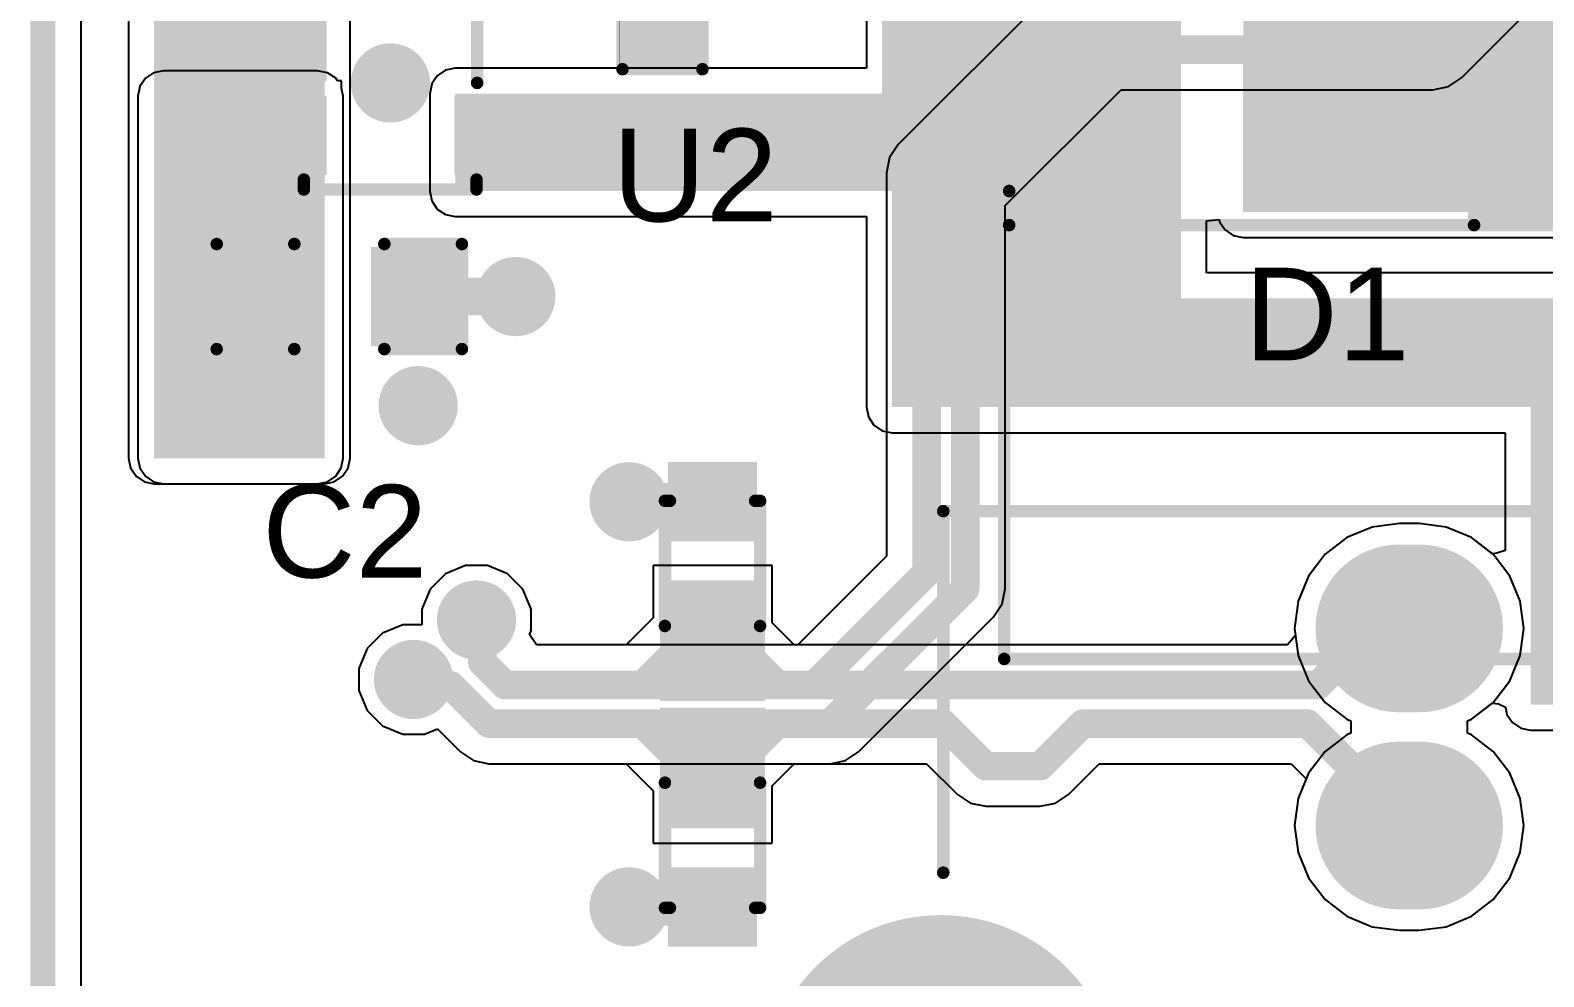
# Model space of a CAD drawing. Header units: inches. Extents: x -3.9 to 67.9, y -8.1 to 62.1.
# Drawn here: x -3.88 to 11.49, y 3.51 to 13.12 of the extents above; entities that cross this region are included whole.
import ezdxf

# ---------------------------------------------------------------- set-up
doc = ezdxf.new("R2010")
doc.units = ezdxf.units.IN
for name, color, linetype in [('Board Outline', 216, 'Continuous'), ('Bottom Layer', 5, 'Continuous'), ('Bottom Overlay', 54, 'Continuous'), ('Bottom Solder', 6, 'Continuous'), ('Multi-Layer', 9, 'Continuous'), ('Pad Holes', 156, 'Continuous'), ('Top Layer', 1, 'Continuous'), ('Top Overlay', 2, 'Continuous'), ('Top Paste', 8, 'Continuous'), ('Top Solder', 216, 'Continuous'), ('Via Holes', 16, 'Continuous')]:
    doc.layers.add(name, color=color, linetype=linetype)
doc.styles.add('Arial', font='', dxfattribs={"height": 0.2})
doc.styles.get('Arial').set_extended_font_data('Arial')

# ---------------------------------------------------------------- blocks, each defined once
blk = doc.blocks.new('SOD_523_18')
at = {"layer": 'Top Layer'}
for points in [[(-0.9, 0.35), (-0.3, 0.35), (-0.3, -0.35), (-0.9, -0.35)], [(0.3, 0.35), (0.9, 0.35), (0.9, -0.35), (0.3, -0.35)]]:
    blk.add_hatch(color=1, dxfattribs=at).paths.add_polyline_path(points)
at = {"layer": 'Top Overlay'}
for points in [[(0.66, 0.356), (1.422, 0.356), (1.422, 0.533), (0.66, 0.533)], [(0.94, -0.381), (1.422, -0.381), (1.422, 0.381), (0.94, 0.381)], [(0.66, -0.533), (1.422, -0.533), (1.422, -0.356), (0.66, -0.356)]]:
    blk.add_hatch(color=2, dxfattribs=at).paths.add_polyline_path(points)
at = {"layer": 'Top Paste'}
for points in [[(-0.9, 0.35), (-0.3, 0.35), (-0.3, -0.35), (-0.9, -0.35)], [(0.3, 0.35), (0.9, 0.35), (0.9, -0.35), (0.3, -0.35)]]:
    blk.add_hatch(color=8, dxfattribs=at).paths.add_polyline_path(points)
at = {"layer": 'Top Solder'}
for points in [[(-1.002, 0.452), (-0.198, 0.452), (-0.198, -0.452), (-1.002, -0.452)], [(0.198, 0.452), (1.002, 0.452), (1.002, -0.452), (0.198, -0.452)]]:
    blk.add_hatch(color=216, dxfattribs=at).paths.add_polyline_path(points)
at = {"layer": 'Top Overlay', "const_width": 0.127}
for points in [[(0.66, 0.483), (-0.61, 0.483)], [(-0.61, 0.432), (-0.61, 0.482)], [(-0.61, -0.482), (-0.61, -0.432)], [(0.66, -0.483), (-0.61, -0.483)]]:
    blk.add_lwpolyline(points, dxfattribs=at)
at = {"layer": 'Top Overlay', "const_width": 0.0635}
for points in [[(-0.641, 0.483, 1), (-0.578, 0.483, 1)], [(-0.641, 0.482, 1), (-0.578, 0.482, 1)], [(-0.641, 0.432, 1), (-0.578, 0.432, 1)], [(0.629, 0.483, 1), (0.692, 0.483, 1)], [(-0.641, -0.432, 1), (-0.578, -0.432, 1)], [(-0.641, -0.482, 1), (-0.578, -0.482, 1)], [(-0.641, -0.483, 1), (-0.578, -0.483, 1)], [(0.629, -0.483, 1), (0.692, -0.483, 1)]]:
    blk.add_lwpolyline(points, format="xyb", close=True, dxfattribs=at)
blk = doc.blocks.new('SOD_523_19')
at = {"layer": 'Top Layer'}
for points in [[(-0.9, 0.35), (-0.3, 0.35), (-0.3, -0.35), (-0.9, -0.35)], [(0.3, 0.35), (0.9, 0.35), (0.9, -0.35), (0.3, -0.35)]]:
    blk.add_hatch(color=1, dxfattribs=at).paths.add_polyline_path(points)
at = {"layer": 'Top Overlay'}
for points in [[(0.661, 0.356), (1.423, 0.356), (1.423, 0.533), (0.661, 0.533)], [(0.94, -0.381), (1.423, -0.381), (1.423, 0.381), (0.94, 0.381)], [(0.661, -0.533), (1.423, -0.533), (1.423, -0.356), (0.661, -0.356)]]:
    blk.add_hatch(color=2, dxfattribs=at).paths.add_polyline_path(points)
at = {"layer": 'Top Paste'}
for points in [[(-0.9, 0.35), (-0.3, 0.35), (-0.3, -0.35), (-0.9, -0.35)], [(0.3, 0.35), (0.9, 0.35), (0.9, -0.35), (0.3, -0.35)]]:
    blk.add_hatch(color=8, dxfattribs=at).paths.add_polyline_path(points)
at = {"layer": 'Top Solder'}
for points in [[(-1.002, 0.452), (-0.198, 0.452), (-0.198, -0.452), (-1.002, -0.452)], [(0.198, 0.452), (1.002, 0.452), (1.002, -0.452), (0.198, -0.452)]]:
    blk.add_hatch(color=216, dxfattribs=at).paths.add_polyline_path(points)
at = {"layer": 'Top Overlay', "const_width": 0.127}
for points in [[(-0.61, 0.483), (0.66, 0.483)], [(-0.61, 0.482), (-0.61, 0.432)], [(-0.61, -0.432), (-0.61, -0.482)], [(-0.61, -0.483), (0.66, -0.483)]]:
    blk.add_lwpolyline(points, dxfattribs=at)
at = {"layer": 'Top Overlay', "const_width": 0.0635}
for points in [[(-0.641, 0.483, 1), (-0.578, 0.483, 1)], [(-0.641, 0.482, 1), (-0.578, 0.482, 1)], [(-0.641, 0.432, 1), (-0.578, 0.432, 1)], [(0.629, 0.483, 1), (0.692, 0.483, 1)], [(-0.641, -0.432, 1), (-0.578, -0.432, 1)], [(-0.641, -0.482, 1), (-0.578, -0.482, 1)], [(-0.641, -0.483, 1), (-0.578, -0.483, 1)], [(0.629, -0.483, 1), (0.692, -0.483, 1)]]:
    blk.add_lwpolyline(points, format="xyb", close=True, dxfattribs=at)
blk = doc.blocks.new('1_3_______OLED_B_30')
at = {"layer": 'Bottom Overlay', "const_width": 0.127}
for points in [[(17.745, 31.643), (-17.755, 31.643)], [(17.745, 31.643), (17.745, -2.057)]]:
    blk.add_lwpolyline(points, dxfattribs=at)
at = {"layer": 'Bottom Overlay', "const_width": 0.0635}
blk.add_lwpolyline([(17.714, 31.643, 1), (17.777, 31.643, 1)], format="xyb", close=True, dxfattribs=at)
blk.add_lwpolyline([(17.714, 31.643, 1), (17.777, 31.643, 1)], format="xyb", close=True, dxfattribs=at)
blk = doc.blocks.new('SOT_23_5_31')
at = {"layer": 'Top Layer'}
for points in [[(-1.85, 1.25), (-0.75, 1.25), (-0.75, 0.65), (-1.85, 0.65)], [(0.75, 1.25), (1.85, 1.25), (1.85, 0.65), (0.75, 0.65)], [(-1.85, 0.3), (-0.75, 0.3), (-0.75, -0.3), (-1.85, -0.3)], [(-1.85, -0.65), (-0.75, -0.65), (-0.75, -1.25), (-1.85, -1.25)], [(0.75, -0.65), (1.85, -0.65), (1.85, -1.25), (0.75, -1.25)]]:
    blk.add_hatch(color=1, dxfattribs=at).paths.add_polyline_path(points)
at = {"layer": 'Top Paste'}
for points in [[(-1.85, 1.25), (-0.75, 1.25), (-0.75, 0.65), (-1.85, 0.65)], [(0.75, 1.25), (1.85, 1.25), (1.85, 0.65), (0.75, 0.65)], [(-1.85, 0.3), (-0.75, 0.3), (-0.75, -0.3), (-1.85, -0.3)], [(-1.85, -0.65), (-0.75, -0.65), (-0.75, -1.25), (-1.85, -1.25)], [(0.75, -0.65), (1.85, -0.65), (1.85, -1.25), (0.75, -1.25)]]:
    blk.add_hatch(color=8, dxfattribs=at).paths.add_polyline_path(points)
at = {"layer": 'Top Solder'}
for points in [[(-1.952, 1.352), (-0.648, 1.352), (-0.648, 0.548), (-1.952, 0.548)], [(0.648, 1.352), (1.952, 1.352), (1.952, 0.548), (0.648, 0.548)], [(-1.952, 0.402), (-0.648, 0.402), (-0.648, -0.402), (-1.952, -0.402)], [(-1.952, -0.548), (-0.648, -0.548), (-0.648, -1.352), (-1.952, -1.352)], [(0.648, -0.548), (1.952, -0.548), (1.952, -1.352), (0.648, -1.352)]]:
    blk.add_hatch(color=216, dxfattribs=at).paths.add_polyline_path(points)
at = {"layer": 'Top Overlay', "const_width": 0.127}
for points in [[(-0.879, 1.499), (0.874, 1.499)], [(-0.879, 1.399), (-0.879, 1.499)], [(0.874, 1.399), (0.874, 1.499)], [(-2.134, 1.067), (-2.007, 0.94)], [(-2.134, 0.813), (-2.134, 1.067)], [(-2.134, 0.813), (-2.007, 0.94)], [(0.88, -0.418), (0.88, 0.44)], [(-0.879, -1.499), (-0.879, -1.399)], [(0.874, -1.499), (0.874, -1.399)], [(-0.879, -1.499), (0.874, -1.499)]]:
    blk.add_lwpolyline(points, dxfattribs=at)
at = {"layer": 'Top Overlay', "const_width": 0.0635}
for points in [[(-0.911, 1.499, 1), (-0.847, 1.499, 1)], [(-0.911, 1.499, 1), (-0.847, 1.499, 1)], [(0.842, 1.499, 1), (0.905, 1.499, 1)], [(0.842, 1.499, 1), (0.905, 1.499, 1)], [(-0.911, 1.399, 1), (-0.847, 1.399, 1)], [(0.842, 1.399, 1), (0.905, 1.399, 1)], [(-2.165, 1.067, 1), (-2.102, 1.067, 1)], [(-2.165, 1.067, 1), (-2.102, 1.067, 1)], [(-2.038, 0.94, 1), (-1.975, 0.94, 1)], [(-2.038, 0.94, 1), (-1.975, 0.94, 1)], [(-2.165, 0.813, 1), (-2.102, 0.813, 1)], [(-2.165, 0.813, 1), (-2.102, 0.813, 1)], [(0.848, 0.44, 1), (0.912, 0.44, 1)], [(0.848, -0.418, 1), (0.912, -0.418, 1)], [(-0.911, -1.399, 1), (-0.847, -1.399, 1)], [(0.842, -1.399, 1), (0.905, -1.399, 1)], [(-0.911, -1.499, 1), (-0.847, -1.499, 1)], [(-0.911, -1.499, 1), (-0.847, -1.499, 1)], [(0.842, -1.499, 1), (0.905, -1.499, 1)], [(0.842, -1.499, 1), (0.905, -1.499, 1)]]:
    blk.add_lwpolyline(points, format="xyb", close=True, dxfattribs=at)
blk = doc.blocks.new('R___0402_36')
at = {"layer": 'Top Layer'}
for points in [[(-0.699, -0.318), (-0.699, 0.317), (-0.241, 0.317), (-0.241, -0.318)], [(0.241, -0.318), (0.241, 0.317), (0.699, 0.317), (0.699, -0.318)]]:
    blk.add_hatch(color=1, dxfattribs=at).paths.add_polyline_path(points)
at = {"layer": 'Top Paste'}
for points in [[(-0.699, -0.318), (-0.699, 0.317), (-0.241, 0.317), (-0.241, -0.318)], [(0.241, -0.318), (0.241, 0.317), (0.699, 0.317), (0.699, -0.318)]]:
    blk.add_hatch(color=8, dxfattribs=at).paths.add_polyline_path(points)
at = {"layer": 'Top Solder'}
for points in [[(-0.754, -0.373), (-0.754, 0.373), (-0.186, 0.373), (-0.186, -0.373)], [(0.186, -0.373), (0.186, 0.373), (0.754, 0.373), (0.754, -0.373)]]:
    blk.add_hatch(color=216, dxfattribs=at).paths.add_polyline_path(points)
at = {"layer": 'Top Overlay'}
for points, const_width in [([(0.787, 0.406), (-0.787, 0.406)], 0.127), ([(-0.787, -0.406), (-0.787, 0.406)], 0.127), ([(0.787, -0.406), (0.787, 0.406)], 0.127), ([(0.787, -0.406), (-0.787, -0.406)], 0.127), ([(0.813, -0.432), (-0.813, -0.432)], 0.00323)]:
    blk.add_lwpolyline(points, dxfattribs=dict(at, const_width=const_width))
for points, const_width in [([(-0.819, 0.406, 1), (-0.756, 0.406, 1)], 0.0635), ([(-0.819, 0.406, 1), (-0.756, 0.406, 1)], 0.0635), ([(0.756, 0.406, 1), (0.819, 0.406, 1)], 0.0635), ([(0.756, 0.406, 1), (0.819, 0.406, 1)], 0.0635), ([(-0.819, -0.406, 1), (-0.756, -0.406, 1)], 0.0635), ([(-0.819, -0.406, 1), (-0.756, -0.406, 1)], 0.0635), ([(-0.814, -0.432, 1), (-0.812, -0.432, 1)], 0.00161), ([(0.756, -0.406, 1), (0.819, -0.406, 1)], 0.0635), ([(0.756, -0.406, 1), (0.819, -0.406, 1)], 0.0635), ([(0.812, -0.432, 1), (0.814, -0.432, 1)], 0.00161)]:
    blk.add_lwpolyline(points, format="xyb", close=True, dxfattribs=dict(at, const_width=const_width))
blk = doc.blocks.new('U241_041N_1WR85_5_48')
at = {"layer": 'Bottom Layer'}
h = blk.add_hatch(color=5, dxfattribs=at)
edge = h.paths.add_edge_path()
edge.add_arc((-1.17, 2.355), 0.8, 270, 450)
edge.add_line((-1.17, 3.155), (-1.37, 3.155))
edge.add_arc((-1.37, 2.355), 0.8, 90, 270)
edge.add_line((-1.37, 1.555), (-1.17, 1.555))
h = blk.add_hatch(color=5, dxfattribs=at)
edge = h.paths.add_edge_path()
edge.add_arc((-1.17, 0.355), 0.8, 270, 450)
edge.add_line((-1.17, 1.155), (-1.37, 1.155))
edge.add_arc((-1.37, 0.355), 0.8, 90, 270)
edge.add_line((-1.37, -0.445), (-1.17, -0.445))
h = blk.add_hatch(color=5, dxfattribs=at)
edge = h.paths.add_edge_path()
edge.add_arc((-6.025, -2.355), 1.75, 0, 360)
at = {"layer": 'Bottom Solder'}
h = blk.add_hatch(color=6, dxfattribs=at)
edge = h.paths.add_edge_path()
edge.add_arc((-1.17, 2.355), 0.851, 270, 450)
edge.add_line((-1.17, 3.206), (-1.37, 3.206))
edge.add_arc((-1.37, 2.355), 0.851, 90, 270)
edge.add_line((-1.37, 1.504), (-1.17, 1.504))
h = blk.add_hatch(color=6, dxfattribs=at)
edge = h.paths.add_edge_path()
edge.add_arc((-1.17, 0.355), 0.851, 270, 450)
edge.add_line((-1.17, 1.206), (-1.37, 1.206))
edge.add_arc((-1.37, 0.355), 0.851, 90, 270)
edge.add_line((-1.37, -0.496), (-1.17, -0.496))
h = blk.add_hatch(color=6, dxfattribs=at)
edge = h.paths.add_edge_path()
edge.add_arc((-6.025, -2.355), 1.801, 0, 360)
at = {"layer": 'Multi-Layer'}
h = blk.add_hatch(color=9, dxfattribs=at)
edge = h.paths.add_edge_path()
edge.add_arc((-1.17, 2.355), 0.8, 270, 450)
edge.add_line((-1.17, 3.155), (-1.37, 3.155))
edge.add_arc((-1.37, 2.355), 0.8, 90, 270)
edge.add_line((-1.37, 1.555), (-1.17, 1.555))
h = blk.add_hatch(color=9, dxfattribs=at)
edge = h.paths.add_edge_path()
edge.add_arc((-1.17, 0.355), 0.8, 270, 450)
edge.add_line((-1.17, 1.155), (-1.37, 1.155))
edge.add_arc((-1.37, 0.355), 0.8, 90, 270)
edge.add_line((-1.37, -0.445), (-1.17, -0.445))
h = blk.add_hatch(color=9, dxfattribs=at)
edge = h.paths.add_edge_path()
edge.add_arc((-6.025, -2.355), 1.75, 0, 360)
at = {"layer": 'Pad Holes'}
h = blk.add_hatch(color=7, dxfattribs=at)
edge = h.paths.add_edge_path()
edge.add_arc((-1.244, 2.355), 0.475, 270, 450)
edge.add_line((-1.244, 2.83), (-1.295, 2.83))
edge.add_arc((-1.295, 2.355), 0.475, 90, 270)
edge.add_line((-1.295, 1.88), (-1.244, 1.88))
h = blk.add_hatch(color=7, dxfattribs=at)
edge = h.paths.add_edge_path()
edge.add_arc((-1.244, 0.355), 0.475, 270, 450)
edge.add_line((-1.244, 0.83), (-1.295, 0.83))
edge.add_arc((-1.295, 0.355), 0.475, 90, 270)
edge.add_line((-1.295, -0.12), (-1.244, -0.12))
at = {"layer": 'Top Layer'}
h = blk.add_hatch(color=1, dxfattribs=at)
edge = h.paths.add_edge_path()
edge.add_arc((-1.17, 2.355), 0.8, 270, 450)
edge.add_line((-1.17, 3.155), (-1.37, 3.155))
edge.add_arc((-1.37, 2.355), 0.8, 90, 270)
edge.add_line((-1.37, 1.555), (-1.17, 1.555))
h = blk.add_hatch(color=1, dxfattribs=at)
edge = h.paths.add_edge_path()
edge.add_arc((-1.17, 0.355), 0.8, 270, 450)
edge.add_line((-1.17, 1.155), (-1.37, 1.155))
edge.add_arc((-1.37, 0.355), 0.8, 90, 270)
edge.add_line((-1.37, -0.445), (-1.17, -0.445))
h = blk.add_hatch(color=1, dxfattribs=at)
edge = h.paths.add_edge_path()
edge.add_arc((-6.025, -2.355), 1.75, 0, 360)
at = {"layer": 'Top Solder'}
h = blk.add_hatch(color=216, dxfattribs=at)
edge = h.paths.add_edge_path()
edge.add_arc((-1.17, 2.355), 0.851, 270, 450)
edge.add_line((-1.17, 3.206), (-1.37, 3.206))
edge.add_arc((-1.37, 2.355), 0.851, 90, 270)
edge.add_line((-1.37, 1.504), (-1.17, 1.504))
h = blk.add_hatch(color=216, dxfattribs=at)
edge = h.paths.add_edge_path()
edge.add_arc((-1.17, 0.355), 0.851, 270, 450)
edge.add_line((-1.17, 1.206), (-1.37, 1.206))
edge.add_arc((-1.37, 0.355), 0.851, 90, 270)
edge.add_line((-1.37, -0.496), (-1.17, -0.496))
h = blk.add_hatch(color=216, dxfattribs=at)
edge = h.paths.add_edge_path()
edge.add_arc((-6.025, -2.355), 1.801, 0, 360)
at = {"layer": 'Top Overlay', "const_width": 0.127}
for points in [[(-6, -0.124), (-6, 3.545)], [(-6, 3.545), (5.875, 3.545)]]:
    blk.add_lwpolyline(points, dxfattribs=at)
at = {"layer": 'Top Overlay', "const_width": 0.0635}
for points in [[(-6.032, 3.545, 1), (-5.968, 3.545, 1)], [(-6.032, 3.545, 1), (-5.968, 3.545, 1)], [(-6.032, -0.124, 1), (-5.968, -0.124, 1)]]:
    blk.add_lwpolyline(points, format="xyb", close=True, dxfattribs=at)
blk = doc.blocks.new('SMA_49')
at = {"layer": 'Top Layer'}
for points in [[(-3.25, 0.85), (-0.75, 0.85), (-0.75, -0.85), (-3.25, -0.85)], [(0.75, 0.85), (3.25, 0.85), (3.25, -0.85), (0.75, -0.85)]]:
    blk.add_hatch(color=1, dxfattribs=at).paths.add_polyline_path(points)
at = {"layer": 'Top Overlay'}
for points in [[(-4.445, -1.421), (-3.278, -1.421), (-3.278, 1.422), (-4.445, 1.422)], [(-3.3, 0.924), (-2.596, 0.924), (-2.596, 1.422), (-3.3, 1.422)], [(-3.3, -1.422), (-2.596, -1.422), (-2.596, -0.924), (-3.3, -0.924)]]:
    blk.add_hatch(color=2, dxfattribs=at).paths.add_polyline_path(points)
at = {"layer": 'Top Paste'}
for points in [[(-3.25, 0.85), (-0.75, 0.85), (-0.75, -0.85), (-3.25, -0.85)], [(0.75, 0.85), (3.25, 0.85), (3.25, -0.85), (0.75, -0.85)]]:
    blk.add_hatch(color=8, dxfattribs=at).paths.add_polyline_path(points)
at = {"layer": 'Top Solder'}
for points in [[(-3.352, 0.952), (-0.648, 0.952), (-0.648, -0.952), (-3.352, -0.952)], [(0.648, 0.952), (3.352, 0.952), (3.352, -0.952), (0.648, -0.952)]]:
    blk.add_hatch(color=216, dxfattribs=at).paths.add_polyline_path(points)
at = {"layer": 'Top Overlay', "const_width": 0.127}
for points in [[(2.061, 1.358), (-2.658, 1.358)], [(2.061, 1.358), (2.061, 1.012)], [(2.061, -1.012), (2.061, -1.358)], [(2.061, -1.358), (-2.658, -1.358)]]:
    blk.add_lwpolyline(points, dxfattribs=at)
at = {"layer": 'Top Overlay', "const_width": 0.0635}
for points in [[(-2.69, 1.358, 1), (-2.626, 1.358, 1)], [(2.029, 1.358, 1), (2.093, 1.358, 1)], [(2.029, 1.358, 1), (2.093, 1.358, 1)], [(2.029, 1.012, 1), (2.093, 1.012, 1)], [(2.029, -1.012, 1), (2.093, -1.012, 1)], [(-2.69, -1.358, 1), (-2.626, -1.358, 1)], [(2.029, -1.358, 1), (2.093, -1.358, 1)], [(2.029, -1.358, 1), (2.093, -1.358, 1)]]:
    blk.add_lwpolyline(points, format="xyb", close=True, dxfattribs=at)
blk = doc.blocks.new('C___0603_54')
at = {"layer": 'Top Layer'}
for points in [[(-0.381, 0.445), (-0.381, -0.445), (-1.143, -0.445), (-1.143, 0.445)], [(1.143, 0.445), (1.143, -0.445), (0.381, -0.445), (0.381, 0.445)]]:
    blk.add_hatch(color=1, dxfattribs=at).paths.add_polyline_path(points)
at = {"layer": 'Top Paste'}
for points in [[(-0.381, 0.445), (-0.381, -0.445), (-1.143, -0.445), (-1.143, 0.445)], [(1.143, 0.445), (1.143, -0.445), (0.381, -0.445), (0.381, 0.445)]]:
    blk.add_hatch(color=8, dxfattribs=at).paths.add_polyline_path(points)
at = {"layer": 'Top Solder'}
for points in [[(-0.321, 0.504), (-0.321, -0.504), (-1.203, -0.504), (-1.203, 0.504)], [(1.203, 0.504), (1.203, -0.504), (0.321, -0.504), (0.321, 0.504)]]:
    blk.add_hatch(color=216, dxfattribs=at).paths.add_polyline_path(points)
at = {"layer": 'Top Overlay', "const_width": 0.127}
for points in [[(-0.457, 0.533), (-1.245, 0.533)], [(-1.245, 0.533), (-1.245, -0.533)], [(1.245, 0.533), (0.457, 0.533)], [(1.245, 0.533), (1.245, -0.533)], [(-0.457, -0.533), (-1.245, -0.533)], [(1.245, -0.533), (0.457, -0.533)]]:
    blk.add_lwpolyline(points, dxfattribs=at)
at = {"layer": 'Top Overlay', "const_width": 0.0635}
for points in [[(-1.276, 0.533, 1), (-1.213, 0.533, 1)], [(-1.276, 0.533, 1), (-1.213, 0.533, 1)], [(-0.489, 0.533, 1), (-0.425, 0.533, 1)], [(0.425, 0.533, 1), (0.489, 0.533, 1)], [(1.213, 0.533, 1), (1.276, 0.533, 1)], [(1.213, 0.533, 1), (1.276, 0.533, 1)], [(-1.276, -0.533, 1), (-1.213, -0.533, 1)], [(-1.276, -0.533, 1), (-1.213, -0.533, 1)], [(-0.489, -0.533, 1), (-0.425, -0.533, 1)], [(0.425, -0.533, 1), (0.489, -0.533, 1)], [(1.213, -0.533, 1), (1.276, -0.533, 1)], [(1.213, -0.533, 1), (1.276, -0.533, 1)]]:
    blk.add_lwpolyline(points, format="xyb", close=True, dxfattribs=at)

msp = doc.modelspace()

# ---------------------------------------------------------------- hatches: boundary and pattern name
at = {"layer": 'Bottom Layer'}
msp.add_hatch(color=5, dxfattribs=at).paths.add_polyline_path([(-2.62, 8.776), (-0.89, 8.776), (-0.89, 17.345), (-2.62, 17.345)])
h = msp.add_hatch(color=5, dxfattribs=at)
edge = h.paths.add_edge_path()
edge.add_arc((-0.221, 12.584), 0.3, 0, 360)
h = msp.add_hatch(color=5, dxfattribs=at)
edge = h.paths.add_edge_path()
edge.add_arc((1.051, 10.416), 0.3, 0, 360)
h = msp.add_hatch(color=5, dxfattribs=at)
edge = h.paths.add_edge_path()
edge.add_arc((-2.163, 9.34), 0.3, 0, 360)
h = msp.add_hatch(color=5, dxfattribs=at)
edge = h.paths.add_edge_path()
edge.add_arc((-1.327, 9.34), 0.3, 0, 360)
h = msp.add_hatch(color=5, dxfattribs=at)
edge = h.paths.add_edge_path()
edge.add_arc((0.06, 9.309), 0.3, 0, 360)
h = msp.add_hatch(color=5, dxfattribs=at)
edge = h.paths.add_edge_path()
edge.add_arc((2.201, 8.334), 0.3, 0, 360)
h = msp.add_hatch(color=5, dxfattribs=at)
edge = h.paths.add_edge_path()
edge.add_arc((0.652, 7.134), 0.3, 0, 360)
h = msp.add_hatch(color=5, dxfattribs=at)
edge = h.paths.add_edge_path()
edge.add_arc((0.013, 6.531), 0.3, 0, 360)
h = msp.add_hatch(color=5, dxfattribs=at)
edge = h.paths.add_edge_path()
edge.add_arc((2.201, 4.223), 0.3, 0, 360)
at = {"layer": 'Bottom Solder'}
h = msp.add_hatch(color=6, dxfattribs=at)
edge = h.paths.add_edge_path()
edge.add_arc((-0.221, 12.584), 0.402, 0, 360)
h = msp.add_hatch(color=6, dxfattribs=at)
edge = h.paths.add_edge_path()
edge.add_arc((1.051, 10.416), 0.402, 0, 360)
h = msp.add_hatch(color=6, dxfattribs=at)
edge = h.paths.add_edge_path()
edge.add_arc((-2.163, 9.34), 0.402, 0, 360)
h = msp.add_hatch(color=6, dxfattribs=at)
edge = h.paths.add_edge_path()
edge.add_arc((-1.327, 9.34), 0.402, 0, 360)
h = msp.add_hatch(color=6, dxfattribs=at)
edge = h.paths.add_edge_path()
edge.add_arc((0.06, 9.309), 0.402, 0, 360)
h = msp.add_hatch(color=6, dxfattribs=at)
edge = h.paths.add_edge_path()
edge.add_arc((2.201, 8.334), 0.402, 0, 360)
h = msp.add_hatch(color=6, dxfattribs=at)
edge = h.paths.add_edge_path()
edge.add_arc((0.652, 7.134), 0.402, 0, 360)
h = msp.add_hatch(color=6, dxfattribs=at)
edge = h.paths.add_edge_path()
edge.add_arc((0.013, 6.531), 0.402, 0, 360)
h = msp.add_hatch(color=6, dxfattribs=at)
edge = h.paths.add_edge_path()
edge.add_arc((2.201, 4.223), 0.402, 0, 360)
at = {"layer": 'Top Layer'}
for points in [[(4.87, 9.294), (7.803, 9.294), (7.803, 15.268), (4.87, 15.268)], [(4.87, 11.487), (7.803, 11.487), (7.803, 15.268), (4.87, 15.268)], [(11.37, 15.268), (8.436, 15.268), (8.436, 11.487), (11.37, 11.487)], [(8.433, 11.275), (19.551, 11.275), (19.551, 12.82), (8.433, 12.82)], [(-2.525, 8.776), (-0.96, 8.776), (-0.96, 12.448), (-2.525, 12.448)], [(0.437, 11.487), (7.79, 11.487), (7.79, 12.474), (0.437, 12.474)], [(4.87, 9.294), (13.87, 9.294), (13.87, 10.399), (4.87, 10.399)], [(11.351, 6.276), (13.87, 6.276), (13.87, 10.399), (11.351, 10.399)]]:
    msp.add_hatch(color=1, dxfattribs=at).paths.add_polyline_path(points)
h = msp.add_hatch(color=1, dxfattribs=at)
edge = h.paths.add_edge_path()
edge.add_arc((-0.221, 12.584), 0.3, 0, 360)
h = msp.add_hatch(color=1, dxfattribs=at)
edge = h.paths.add_edge_path()
edge.add_arc((1.051, 10.416), 0.3, 0, 360)
h = msp.add_hatch(color=1, dxfattribs=at)
edge = h.paths.add_edge_path()
edge.add_arc((-2.163, 9.34), 0.3, 0, 360)
h = msp.add_hatch(color=1, dxfattribs=at)
edge = h.paths.add_edge_path()
edge.add_arc((-1.327, 9.34), 0.3, 0, 360)
h = msp.add_hatch(color=1, dxfattribs=at)
edge = h.paths.add_edge_path()
edge.add_arc((0.06, 9.309), 0.3, 0, 360)
h = msp.add_hatch(color=1, dxfattribs=at)
edge = h.paths.add_edge_path()
edge.add_arc((2.201, 8.334), 0.3, 0, 360)
h = msp.add_hatch(color=1, dxfattribs=at)
edge = h.paths.add_edge_path()
edge.add_arc((0.652, 7.134), 0.3, 0, 360)
h = msp.add_hatch(color=1, dxfattribs=at)
edge = h.paths.add_edge_path()
edge.add_arc((0.013, 6.531), 0.3, 0, 360)
h = msp.add_hatch(color=1, dxfattribs=at)
edge = h.paths.add_edge_path()
edge.add_arc((2.201, 4.223), 0.3, 0, 360)
at = {"layer": 'Top Solder'}
h = msp.add_hatch(color=216, dxfattribs=at)
edge = h.paths.add_edge_path()
edge.add_arc((-0.221, 12.584), 0.402, 0, 360)
h = msp.add_hatch(color=216, dxfattribs=at)
edge = h.paths.add_edge_path()
edge.add_arc((1.051, 10.416), 0.402, 0, 360)
h = msp.add_hatch(color=216, dxfattribs=at)
edge = h.paths.add_edge_path()
edge.add_arc((-2.163, 9.34), 0.402, 0, 360)
h = msp.add_hatch(color=216, dxfattribs=at)
edge = h.paths.add_edge_path()
edge.add_arc((-1.327, 9.34), 0.402, 0, 360)
h = msp.add_hatch(color=216, dxfattribs=at)
edge = h.paths.add_edge_path()
edge.add_arc((0.06, 9.309), 0.402, 0, 360)
h = msp.add_hatch(color=216, dxfattribs=at)
edge = h.paths.add_edge_path()
edge.add_arc((2.201, 8.334), 0.402, 0, 360)
h = msp.add_hatch(color=216, dxfattribs=at)
edge = h.paths.add_edge_path()
edge.add_arc((0.652, 7.134), 0.402, 0, 360)
h = msp.add_hatch(color=216, dxfattribs=at)
edge = h.paths.add_edge_path()
edge.add_arc((0.013, 6.531), 0.402, 0, 360)
h = msp.add_hatch(color=216, dxfattribs=at)
edge = h.paths.add_edge_path()
edge.add_arc((2.201, 4.223), 0.402, 0, 360)
at = {"layer": 'Via Holes'}
h = msp.add_hatch(color=7, dxfattribs=at)
edge = h.paths.add_edge_path()
edge.add_arc((-0.221, 12.584), 0.15, 0, 360)
h = msp.add_hatch(color=7, dxfattribs=at)
edge = h.paths.add_edge_path()
edge.add_arc((1.051, 10.416), 0.15, 0, 360)
h = msp.add_hatch(color=7, dxfattribs=at)
edge = h.paths.add_edge_path()
edge.add_arc((-2.163, 9.34), 0.15, 0, 360)
h = msp.add_hatch(color=7, dxfattribs=at)
edge = h.paths.add_edge_path()
edge.add_arc((-1.327, 9.34), 0.15, 0, 360)
h = msp.add_hatch(color=7, dxfattribs=at)
edge = h.paths.add_edge_path()
edge.add_arc((0.06, 9.309), 0.15, 0, 360)
h = msp.add_hatch(color=7, dxfattribs=at)
edge = h.paths.add_edge_path()
edge.add_arc((2.201, 8.334), 0.15, 0, 360)
h = msp.add_hatch(color=7, dxfattribs=at)
edge = h.paths.add_edge_path()
edge.add_arc((0.652, 7.134), 0.15, 0, 360)
h = msp.add_hatch(color=7, dxfattribs=at)
edge = h.paths.add_edge_path()
edge.add_arc((0.013, 6.531), 0.15, 0, 360)
h = msp.add_hatch(color=7, dxfattribs=at)
edge = h.paths.add_edge_path()
edge.add_arc((2.201, 4.223), 0.15, 0, 360)

# ---------------------------------------------------------------- linework, layer by layer
at = {"layer": 'Board Outline', "const_width": 0.254}
msp.add_lwpolyline([(-3.75, -1.602), (-3.75, 46.403)], dxfattribs=at)
at = {"layer": 'Bottom Layer'}
for p, q in [((-3.362, -1.602), (-3.362, 46.403)), ((-2.879, 17.345), (-2.879, 8.776)), ((-0.631, 8.776), (-0.631, 16.326)), ((10.649, 12.635), (12.008, 13.993)), ((6.577, 13.601), (4.934, 11.958)), ((10.517, 12.546), (10.649, 12.635)), ((6.02, 11.339), (7.196, 12.515)), ((7.196, 12.515), (10.361, 12.515)), ((10.361, 12.515), (10.517, 12.546)), ((10.361, 12.515), (10.361, 12.515)), ((4.934, 11.958), (4.846, 11.826)), ((4.846, 11.826), (4.815, 11.67)), ((4.815, 11.67), (4.815, 11.67)), ((4.815, 11.67), (4.815, 7.783)), ((6.02, 7.452), (6.02, 11.339)), ((-2.879, 8.776), (-2.859, 8.677)), ((-0.651, 8.677), (-0.631, 8.776)), ((-2.859, 8.677), (-2.803, 8.593)), ((-0.707, 8.593), (-0.651, 8.677)), ((-2.803, 8.593), (-2.719, 8.537)), ((-2.719, 8.537), (-2.62, 8.517)), ((-2.62, 8.517), (-0.89, 8.517)), ((-0.89, 8.517), (-0.791, 8.537)), ((-0.791, 8.537), (-0.707, 8.593)), ((9.745, 8.076), (9.488, 7.97)), ((10.02, 8.112), (9.745, 8.076)), ((10.22, 8.112), (10.02, 8.112)), ((10.495, 8.076), (10.22, 8.112)), ((10.751, 7.97), (10.495, 8.076)), ((9.488, 7.97), (9.268, 7.801)), ((10.972, 7.801), (10.751, 7.97)), ((0.542, 7.688), (0.339, 7.604)), ((0.763, 7.688), (0.542, 7.688)), ((0.966, 7.604), (0.763, 7.688)), ((4.815, 7.783), (3.913, 6.881)), ((9.268, 7.801), (9.099, 7.58)), ((11.141, 7.58), (10.972, 7.801)), ((0.339, 7.604), (0.183, 7.448)), ((1.122, 7.448), (0.966, 7.604)), ((9.099, 7.58), (8.993, 7.324)), ((11.247, 7.324), (11.141, 7.58)), ((0.183, 7.448), (0.098, 7.245)), ((1.206, 7.245), (1.122, 7.448)), ((5.989, 7.297), (6.02, 7.452)), ((6.02, 7.452), (6.02, 7.452)), ((0.098, 7.245), (0.098, 7.085)), ((1.206, 7.024), (1.206, 7.245)), ((5.901, 7.165), (5.989, 7.297)), ((8.993, 7.324), (8.957, 7.049)), ((11.283, 7.049), (11.247, 7.324)), ((-0.097, 7.085), (-0.301, 7)), ((0.098, 7.085), (-0.097, 7.085)), ((4.531, 5.795), (5.901, 7.165)), ((5.901, 7.165), (5.901, 7.165)), ((-0.301, 7), (-0.457, 6.844)), ((1.191, 6.987), (1.206, 7.024)), ((1.261, 6.881), (1.191, 6.987)), ((8.957, 7.049), (8.993, 6.774)), ((11.247, 6.774), (11.283, 7.049)), ((-0.457, 6.844), (-0.541, 6.641)), ((3.913, 6.881), (1.261, 6.881)), ((8.993, 6.774), (9.099, 6.517)), ((11.141, 6.517), (11.247, 6.774)), ((-0.541, 6.641), (-0.541, 6.42)), ((9.099, 6.517), (9.268, 6.297)), ((10.972, 6.297), (11.141, 6.517)), ((-0.541, 6.42), (-0.457, 6.217)), ((-0.457, 6.217), (-0.301, 6.061)), ((9.268, 6.297), (9.488, 6.128)), ((10.751, 6.128), (10.972, 6.297)), ((-0.301, 6.061), (-0.097, 5.977)), ((0.123, 5.977), (0.255, 6.031)), ((0.255, 6.031), (0.491, 5.795)), ((9.488, 6.128), (9.527, 6.112)), ((9.527, 6.112), (9.527, 5.985)), ((10.713, 6.112), (10.751, 6.128)), ((10.713, 5.985), (10.713, 6.112)), ((-0.097, 5.977), (0.123, 5.977)), ((9.488, 5.97), (9.268, 5.801)), ((9.527, 5.985), (9.488, 5.97)), ((10.751, 5.97), (10.713, 5.985)), ((10.972, 5.801), (10.751, 5.97)), ((0.491, 5.795), (0.491, 5.795)), ((0.491, 5.795), (0.623, 5.707)), ((0.623, 5.707), (0.779, 5.676)), ((4.243, 5.676), (4.399, 5.707)), ((4.399, 5.707), (4.531, 5.795)), ((9.268, 5.801), (9.099, 5.58)), ((11.141, 5.58), (10.972, 5.801)), ((0.779, 5.676), (0.779, 5.676)), ((0.779, 5.676), (4.243, 5.676)), ((4.243, 5.676), (4.243, 5.676)), ((9.099, 5.58), (8.993, 5.324)), ((11.247, 5.324), (11.141, 5.58)), ((8.993, 5.324), (8.957, 5.049)), ((11.283, 5.049), (11.247, 5.324)), ((8.957, 5.049), (8.993, 4.774)), ((11.247, 4.774), (11.283, 5.049)), ((8.993, 4.774), (9.099, 4.517)), ((11.141, 4.517), (11.247, 4.774)), ((9.099, 4.517), (9.268, 4.297)), ((10.972, 4.297), (11.141, 4.517)), ((9.268, 4.297), (9.488, 4.128)), ((10.751, 4.128), (10.972, 4.297)), ((9.488, 4.128), (9.745, 4.022)), ((9.745, 4.022), (10.02, 3.986)), ((10.22, 3.986), (10.495, 4.022)), ((10.495, 4.022), (10.751, 4.128)), ((10.02, 3.986), (10.22, 3.986))]:
    msp.add_line(p, q, dxfattribs=at)
at = {"layer": 'Bottom Layer', "const_width": 0.29}
for points in [[(10.361, 12.922), (11.72, 14.281)], [(5.221, 11.67), (6.865, 13.314)], [(5.613, 11.508), (7.027, 12.922)], [(7.027, 12.922), (10.361, 12.922)], [(5.221, 7.615), (5.221, 11.67)], [(5.613, 7.452), (5.613, 11.508)], [(4.081, 6.474), (5.221, 7.615)], [(4.243, 6.083), (5.613, 7.452)], [(0.652, 7.134), (0.712, 7.075)], [(0.712, 6.704), (0.712, 7.075)], [(0.712, 6.704), (0.941, 6.474)], [(0.013, 6.531), (0.072, 6.471)], [(0.072, 6.471), (0.39, 6.471)], [(0.39, 6.471), (0.779, 6.083)], [(0.941, 6.474), (4.081, 6.474)], [(0.779, 6.083), (4.243, 6.083)]]:
    msp.add_lwpolyline(points, dxfattribs=at)
at = {"layer": 'Bottom Layer', "const_width": 0.145}
for points in [[(6.955, 12.922, 1), (7.1, 12.922, 1)], [(6.955, 12.922, 1), (7.1, 12.922, 1)], [(10.289, 12.922, 1), (10.434, 12.922, 1)], [(10.289, 12.922, 1), (10.434, 12.922, 1)], [(5.149, 11.67, 1), (5.294, 11.67, 1)], [(5.149, 11.67, 1), (5.294, 11.67, 1)], [(5.54, 11.508, 1), (5.685, 11.508, 1)], [(5.54, 11.508, 1), (5.685, 11.508, 1)], [(5.149, 7.615, 1), (5.294, 7.615, 1)], [(5.149, 7.615, 1), (5.294, 7.615, 1)], [(5.54, 7.452, 1), (5.685, 7.452, 1)], [(5.54, 7.452, 1), (5.685, 7.452, 1)], [(0.58, 7.134, 1), (0.725, 7.134, 1)], [(0.639, 7.075, 1), (0.784, 7.075, 1)], [(0.639, 7.075, 1), (0.784, 7.075, 1)], [(0.639, 6.704, 1), (0.784, 6.704, 1)], [(0.639, 6.704, 1), (0.784, 6.704, 1)], [(-0.06, 6.531, 1), (0.085, 6.531, 1)], [(0, 6.471, 1), (0.145, 6.471, 1)], [(0, 6.471, 1), (0.145, 6.471, 1)], [(0.318, 6.471, 1), (0.463, 6.471, 1)], [(0.318, 6.471, 1), (0.463, 6.471, 1)], [(0.868, 6.474, 1), (1.013, 6.474, 1)], [(0.868, 6.474, 1), (1.013, 6.474, 1)], [(4.009, 6.474, 1), (4.154, 6.474, 1)], [(4.009, 6.474, 1), (4.154, 6.474, 1)], [(0.706, 6.083, 1), (0.851, 6.083, 1)], [(0.706, 6.083, 1), (0.851, 6.083, 1)], [(4.171, 6.083, 1), (4.316, 6.083, 1)], [(4.171, 6.083, 1), (4.316, 6.083, 1)]]:
    msp.add_lwpolyline(points, format="xyb", close=True, dxfattribs=at)
at = {"layer": 'Top Layer'}
for p, q in [((-3.362, -1.602), (-3.362, 46.403)), ((4.611, 15.268), (4.611, 12.733)), ((-2.709, 12.631), (-2.765, 12.547)), ((-2.625, 12.687), (-2.709, 12.631)), ((-2.525, 12.707), (-2.625, 12.687)), ((-0.96, 12.707), (-2.525, 12.707)), ((-0.861, 12.687), (-0.96, 12.707)), ((-0.777, 12.631), (-0.861, 12.687)), ((-0.76, 12.606), (-0.777, 12.631)), ((-0.717, 12.606), (-0.76, 12.606)), ((-0.717, 12.531), (-0.717, 12.606)), ((0.254, 12.657), (0.198, 12.573)), ((0.338, 12.713), (0.254, 12.657)), ((0.437, 12.733), (0.338, 12.713)), ((4.611, 12.733), (0.437, 12.733)), ((-2.765, 12.547), (-2.784, 12.448)), ((-2.784, 12.448), (-2.784, 8.776)), ((-0.701, 12.448), (-0.717, 12.531)), ((-0.701, 8.776), (-0.701, 12.448)), ((0.198, 12.573), (0.178, 12.474)), ((0.178, 12.474), (0.178, 11.487)), ((0.178, 11.487), (0.198, 11.388)), ((0.198, 11.388), (0.254, 11.304)), ((0.254, 11.304), (0.338, 11.248)), ((0.338, 11.248), (0.437, 11.228)), ((0.437, 11.228), (4.611, 11.228)), ((4.611, 11.228), (4.611, 10.399)), ((8.062, 11.185), (8.189, 11.198)), ((8.062, 10.658), (8.062, 11.185)), ((8.189, 11.198), (8.194, 11.176)), ((8.194, 11.176), (8.25, 11.092)), ((8.25, 11.092), (8.334, 11.036)), ((8.334, 11.036), (8.433, 11.016)), ((8.433, 11.016), (18.938, 11.016)), ((13.87, 10.658), (8.062, 10.658)), ((4.611, 10.399), (4.611, 9.294)), ((4.611, 9.294), (4.631, 9.195)), ((4.631, 9.195), (4.687, 9.111)), ((4.687, 9.111), (4.771, 9.054)), ((4.771, 9.054), (4.87, 9.035)), ((4.87, 9.035), (11.092, 9.035)), ((11.092, 9.035), (11.092, 7.841)), ((-2.784, 8.776), (-2.765, 8.677)), ((-0.721, 8.677), (-0.701, 8.776)), ((-2.765, 8.677), (-2.709, 8.593)), ((-0.777, 8.593), (-0.721, 8.677)), ((-2.709, 8.593), (-2.625, 8.537)), ((-2.625, 8.537), (-2.525, 8.517)), ((-2.525, 8.517), (-0.96, 8.517)), ((-0.96, 8.517), (-0.861, 8.537)), ((-0.861, 8.537), (-0.777, 8.593)), ((9.745, 8.076), (9.488, 7.97)), ((10.02, 8.112), (9.745, 8.076)), ((10.22, 8.112), (10.02, 8.112)), ((10.495, 8.076), (10.22, 8.112)), ((10.751, 7.97), (10.495, 8.076)), ((9.488, 7.97), (9.268, 7.801)), ((10.965, 7.806), (10.751, 7.97)), ((11.092, 7.841), (11.009, 7.813)), ((0.542, 7.688), (0.339, 7.604)), ((0.763, 7.688), (0.542, 7.688)), ((0.966, 7.604), (0.763, 7.688)), ((3.652, 7.688), (2.444, 7.688)), ((2.444, 7.688), (2.444, 7.156)), ((3.652, 7.106), (3.652, 7.688)), ((9.268, 7.801), (9.099, 7.58)), ((11.009, 7.813), (10.965, 7.806)), ((0.339, 7.604), (0.183, 7.448)), ((1.122, 7.448), (0.966, 7.604)), ((9.099, 7.58), (8.993, 7.324)), ((0.183, 7.448), (0.098, 7.245)), ((1.206, 7.245), (1.122, 7.448)), ((0.098, 7.245), (0.098, 7.085)), ((1.206, 7.024), (1.206, 7.245)), ((8.993, 7.324), (8.957, 7.049)), ((-0.097, 7.085), (-0.301, 7)), ((0.098, 7.085), (-0.097, 7.085)), ((2.444, 7.156), (2.17, 6.881)), ((3.876, 6.881), (3.652, 7.106)), ((-0.301, 7), (-0.457, 6.844)), ((1.191, 6.987), (1.206, 7.024)), ((1.261, 6.881), (1.191, 6.987)), ((8.966, 6.977), (8.883, 6.881)), ((8.957, 7.049), (8.966, 6.977)), ((-0.457, 6.844), (-0.541, 6.641)), ((2.17, 6.881), (1.261, 6.881)), ((8.883, 6.881), (3.876, 6.881)), ((-0.541, 6.641), (-0.541, 6.42)), ((-0.541, 6.42), (-0.457, 6.217)), ((-0.457, 6.217), (-0.301, 6.061)), ((10.751, 6.128), (10.965, 6.292)), ((10.965, 6.292), (11.025, 6.284)), ((11.025, 6.284), (11.097, 6.251)), ((11.097, 6.251), (11.111, 6.177)), ((11.111, 6.177), (11.168, 6.093)), ((-0.301, 6.061), (-0.097, 5.977)), ((0.123, 5.977), (0.255, 6.031)), ((0.255, 6.031), (0.491, 5.795)), ((10.713, 6.112), (10.751, 6.128)), ((10.713, 5.985), (10.713, 6.112)), ((11.168, 6.093), (11.252, 6.036)), ((11.252, 6.036), (11.351, 6.017)), ((11.351, 6.017), (12.325, 6.017)), ((-0.097, 5.977), (0.123, 5.977)), ((10.751, 5.97), (10.713, 5.985)), ((10.972, 5.801), (10.751, 5.97)), ((0.491, 5.795), (0.491, 5.795)), ((0.491, 5.795), (0.623, 5.707)), ((0.623, 5.707), (0.779, 5.676)), ((11.141, 5.58), (10.972, 5.801)), ((0.779, 5.676), (0.779, 5.676)), ((0.779, 5.676), (2.17, 5.676)), ((2.17, 5.676), (2.444, 5.402)), ((3.652, 5.452), (3.876, 5.676)), ((3.876, 5.676), (5.221, 5.676)), ((5.221, 5.676), (5.534, 5.364)), ((6.661, 5.364), (6.974, 5.676)), ((6.974, 5.676), (8.92, 5.676)), ((8.92, 5.676), (9.075, 5.521)), ((11.247, 5.324), (11.141, 5.58)), ((2.444, 5.402), (2.444, 4.869)), ((3.652, 4.869), (3.652, 5.452)), ((9.075, 5.521), (8.993, 5.324)), ((5.534, 5.364), (5.534, 5.364)), ((5.534, 5.364), (5.666, 5.275)), ((5.666, 5.275), (5.822, 5.244)), ((5.822, 5.244), (6.374, 5.244)), ((6.374, 5.244), (6.53, 5.275)), ((6.374, 5.244), (6.374, 5.244)), ((6.53, 5.275), (6.661, 5.364)), ((8.993, 5.324), (8.957, 5.049)), ((11.283, 5.049), (11.247, 5.324)), ((8.957, 5.049), (8.993, 4.774)), ((11.247, 4.774), (11.283, 5.049)), ((2.444, 4.869), (3.652, 4.869)), ((8.993, 4.774), (9.099, 4.517)), ((11.141, 4.517), (11.247, 4.774)), ((9.099, 4.517), (9.268, 4.297)), ((10.972, 4.297), (11.141, 4.517)), ((9.268, 4.297), (9.488, 4.128)), ((10.751, 4.128), (10.972, 4.297)), ((9.488, 4.128), (9.745, 4.022)), ((9.745, 4.022), (10.02, 3.986)), ((10.22, 3.986), (10.495, 4.022)), ((10.495, 4.022), (10.751, 4.128)), ((10.02, 3.986), (10.22, 3.986))]:
    msp.add_line(p, q, dxfattribs=at)
for points, const_width in [([(6.12, 10.34), (6.12, 12.499)], 0.381), ([(-1.521, 12.052), (-1.512, 12.043)], 0.381), ([(-1.569, 10.708), (-1.276, 10.415)], 0.381), ([(-1.579, 10.358), (-1.512, 10.426)], 0.381), ([(-1.512, 10.426), (-1.502, 10.416)], 0.381), ([(-1.276, 9.34), (-1.276, 10.415)], 0.381), ([(0.022, 10.416), (1.051, 10.416)], 0.381), ([(6.12, 10.34), (6.806, 9.654)], 0.381), ([(6.806, 9.654), (12.096, 9.654)], 0.381), ([(2.201, 8.334), (3.048, 8.334)], 0.381), ([(0.652, 7.134), (0.712, 7.075)], 0.29), ([(2.338, 6.474), (2.998, 7.134)], 0.29), ([(2.998, 7.134), (3.098, 7.134)], 0.29), ([(3.098, 7.134), (3.253, 6.979)], 0.29), ([(0.712, 6.704), (0.712, 7.075)], 0.29), ([(3.253, 6.929), (3.253, 6.979)], 0.29), ([(3.253, 6.929), (3.708, 6.474)], 0.29), ([(9.195, 6.474), (9.77, 7.049)], 0.29), ([(9.77, 7.049), (10.12, 7.049)], 0.29), ([(0.712, 6.704), (0.941, 6.474)], 0.29), ([(0.013, 6.531), (0.072, 6.471)], 0.29), ([(0.072, 6.471), (0.39, 6.471)], 0.29), ([(0.39, 6.471), (0.779, 6.083)], 0.29), ([(0.941, 6.474), (2.338, 6.474)], 0.29), ([(3.708, 6.474), (9.195, 6.474)], 0.29), ([(0.779, 6.083), (2.338, 6.083)], 0.29), ([(2.338, 6.083), (2.998, 5.423)], 0.29), ([(3.253, 5.628), (3.708, 6.083)], 0.29), ([(3.708, 6.083), (5.39, 6.083)], 0.29), ([(5.39, 6.083), (5.822, 5.651)], 0.29), ([(6.374, 5.651), (6.806, 6.083)], 0.29), ([(6.806, 6.083), (9.088, 6.083)], 0.29), ([(9.088, 6.083), (10.12, 5.051)], 0.29), ([(3.098, 5.423), (3.253, 5.578)], 0.29), ([(3.253, 5.578), (3.253, 5.628)], 0.29), ([(5.822, 5.651), (6.374, 5.651)], 0.29), ([(2.998, 5.423), (3.098, 5.423)], 0.29), ([(10.12, 5.049), (10.12, 5.051)], 0.29), ([(2.201, 4.223), (3.048, 4.223)], 0.381)]:
    msp.add_lwpolyline(points, dxfattribs=dict(at, const_width=const_width))
for points, const_width in [([(6.025, 12.499, 1), (6.215, 12.499, 1)], 0.191), ([(-1.616, 12.052, 1), (-1.426, 12.052, 1)], 0.191), ([(-1.607, 12.043, 1), (-1.416, 12.043, 1)], 0.191), ([(-1.665, 10.708, 1), (-1.474, 10.708, 1)], 0.191), ([(-1.607, 10.426, 1), (-1.416, 10.426, 1)], 0.191), ([(-1.607, 10.426, 1), (-1.416, 10.426, 1)], 0.191), ([(-1.597, 10.416, 1), (-1.407, 10.416, 1)], 0.191), ([(-1.371, 10.415, 1), (-1.181, 10.415, 1)], 0.191), ([(-1.371, 10.415, 1), (-1.181, 10.415, 1)], 0.191), ([(-0.073, 10.416, 1), (0.117, 10.416, 1)], 0.191), ([(0.956, 10.416, 1), (1.147, 10.416, 1)], 0.191), ([(-1.674, 10.358, 1), (-1.484, 10.358, 1)], 0.191), ([(6.025, 10.34, 1), (6.215, 10.34, 1)], 0.191), ([(6.025, 10.34, 1), (6.215, 10.34, 1)], 0.191), ([(6.71, 9.654, 1), (6.901, 9.654, 1)], 0.191), ([(6.71, 9.654, 1), (6.901, 9.654, 1)], 0.191), ([(-1.371, 9.34, 1), (-1.181, 9.34, 1)], 0.191), ([(2.106, 8.334, 1), (2.297, 8.334, 1)], 0.191), ([(2.953, 8.334, 1), (3.143, 8.334, 1)], 0.191), ([(0.58, 7.134, 1), (0.725, 7.134, 1)], 0.145), ([(2.926, 7.134, 1), (3.07, 7.134, 1)], 0.145), ([(2.926, 7.134, 1), (3.07, 7.134, 1)], 0.145), ([(3.026, 7.134, 1), (3.17, 7.134, 1)], 0.145), ([(3.026, 7.134, 1), (3.17, 7.134, 1)], 0.145), ([(0.639, 7.075, 1), (0.784, 7.075, 1)], 0.145), ([(0.639, 7.075, 1), (0.784, 7.075, 1)], 0.145), ([(3.181, 6.979, 1), (3.326, 6.979, 1)], 0.145), ([(3.181, 6.979, 1), (3.326, 6.979, 1)], 0.145), ([(3.181, 6.929, 1), (3.326, 6.929, 1)], 0.145), ([(3.181, 6.929, 1), (3.326, 6.929, 1)], 0.145), ([(9.697, 7.049, 1), (9.842, 7.049, 1)], 0.145), ([(9.697, 7.049, 1), (9.842, 7.049, 1)], 0.145), ([(10.048, 7.049, 1), (10.193, 7.049, 1)], 0.145), ([(0.639, 6.704, 1), (0.784, 6.704, 1)], 0.145), ([(0.639, 6.704, 1), (0.784, 6.704, 1)], 0.145), ([(-0.06, 6.531, 1), (0.085, 6.531, 1)], 0.145), ([(0, 6.471, 1), (0.145, 6.471, 1)], 0.145), ([(0, 6.471, 1), (0.145, 6.471, 1)], 0.145), ([(0.318, 6.471, 1), (0.463, 6.471, 1)], 0.145), ([(0.318, 6.471, 1), (0.463, 6.471, 1)], 0.145), ([(0.868, 6.474, 1), (1.013, 6.474, 1)], 0.145), ([(0.868, 6.474, 1), (1.013, 6.474, 1)], 0.145), ([(2.266, 6.474, 1), (2.411, 6.474, 1)], 0.145), ([(2.266, 6.474, 1), (2.411, 6.474, 1)], 0.145), ([(3.635, 6.474, 1), (3.78, 6.474, 1)], 0.145), ([(3.635, 6.474, 1), (3.78, 6.474, 1)], 0.145), ([(9.123, 6.474, 1), (9.268, 6.474, 1)], 0.145), ([(9.123, 6.474, 1), (9.268, 6.474, 1)], 0.145), ([(0.706, 6.083, 1), (0.851, 6.083, 1)], 0.145), ([(0.706, 6.083, 1), (0.851, 6.083, 1)], 0.145), ([(2.266, 6.083, 1), (2.411, 6.083, 1)], 0.145), ([(2.266, 6.083, 1), (2.411, 6.083, 1)], 0.145), ([(3.635, 6.083, 1), (3.78, 6.083, 1)], 0.145), ([(3.635, 6.083, 1), (3.78, 6.083, 1)], 0.145), ([(5.317, 6.083, 1), (5.462, 6.083, 1)], 0.145), ([(5.317, 6.083, 1), (5.462, 6.083, 1)], 0.145), ([(6.733, 6.083, 1), (6.878, 6.083, 1)], 0.145), ([(6.733, 6.083, 1), (6.878, 6.083, 1)], 0.145), ([(9.016, 6.083, 1), (9.161, 6.083, 1)], 0.145), ([(9.016, 6.083, 1), (9.161, 6.083, 1)], 0.145), ([(3.181, 5.628, 1), (3.326, 5.628, 1)], 0.145), ([(3.181, 5.628, 1), (3.326, 5.628, 1)], 0.145), ([(3.181, 5.578, 1), (3.326, 5.578, 1)], 0.145), ([(3.181, 5.578, 1), (3.326, 5.578, 1)], 0.145), ([(5.749, 5.651, 1), (5.894, 5.651, 1)], 0.145), ([(5.749, 5.651, 1), (5.894, 5.651, 1)], 0.145), ([(6.301, 5.651, 1), (6.446, 5.651, 1)], 0.145), ([(6.301, 5.651, 1), (6.446, 5.651, 1)], 0.145), ([(2.926, 5.423, 1), (3.07, 5.423, 1)], 0.145), ([(2.926, 5.423, 1), (3.07, 5.423, 1)], 0.145), ([(3.026, 5.423, 1), (3.17, 5.423, 1)], 0.145), ([(3.026, 5.423, 1), (3.17, 5.423, 1)], 0.145), ([(10.048, 5.051, 1), (10.193, 5.051, 1)], 0.145), ([(10.048, 5.051, 1), (10.193, 5.051, 1)], 0.145), ([(10.048, 5.049, 1), (10.193, 5.049, 1)], 0.145), ([(2.106, 4.223, 1), (2.297, 4.223, 1)], 0.191), ([(2.953, 4.223, 1), (3.143, 4.223, 1)], 0.191)]:
    msp.add_lwpolyline(points, format="xyb", close=True, dxfattribs=dict(at, const_width=const_width))

# ---------------------------------------------------------------- block references
for name, p, rotation in [('1_3_______OLED_B_30', (23.754, 38.382), 180), ('R___0402_36', (2.54, 13.51), 270), ('SMA_49', (8.12, 12.499), 180), ('C___0603_54', (-0.74, 10.416), 180), ('SOD_523_18', (3.048, 7.734), 270), ('SOD_523_19', (3.048, 4.823), 90)]:
    msp.add_blockref(name, p, dxfattribs=dict(rotation=rotation))
for name, p in [('SOT_23_5_31', (-0.221, 13.002)), ('U241_041N_1WR85_5_48', (11.39, 4.694))]:
    msp.add_blockref(name, p)

# ---------------------------------------------------------------- texts
at = {"layer": 'Top Overlay', "style": 'Arial'}
for s, p in [('U2', (2.032, 11.179)), ('D1', (8.447, 9.769)), ('C2', (-1.523, 7.565))]:
    msp.add_text(s, height=0.9398, dxfattribs=at).set_placement(p)

doc.saveas('drawing.dxf')
